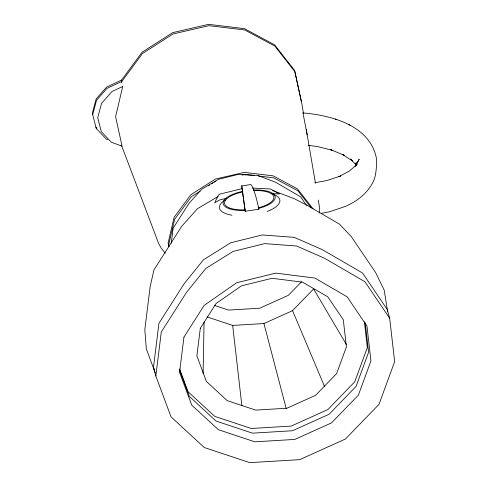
<?xml version="1.0" encoding="UTF-8"?>
<svg xmlns="http://www.w3.org/2000/svg" width="487" height="487" viewBox="0 0 487 487"><rect width="100%" height="100%" fill="white"/><g stroke="black" fill="none" stroke-linecap="round" stroke-linejoin="round"><path stroke-width="0.73" d="M203.109 373.608L204.071 322.017M356.667 164.697L356.849 162.573L356.953 163.875M153.478 367.332L158.945 323.319L184.123 283.769L203.481 259.766L230.741 242.757L262.377 234.947L294.288 237.352L322.333 249.654L362.584 273.055L387.329 309.61L389.685 318.279L394.659 361.664L378.989 404.38L345.399 439.043L299.688 459.655L249.758 462.65L204.248 447.516L171.022 416.866L155.834 376.001L153.478 367.332L154.525 370.15M171.278 243.177L173.129 228.281L188.889 203.517L201.612 189.309L218.626 179.246L238.046 174.456L257.708 175.46L275.429 182.156L300.625 196.809L306.493 205.465M155.834 376.001L161.3 331.988L186.478 292.437L205.837 268.434L233.096 251.426L264.733 243.616L296.644 246.014L324.689 258.323L364.933 281.723L389.685 318.279M319.204 213.062L319.716 209.033L318.352 200.035M121.531 82.863L121.872 81.414L142.472 53.527L173.055 33.962L208.966 25.683L244.736 29.963L274.924 46.137L294.927 71.759L301.709 102.915L303.486 113.301M92.707 114.573L96.536 100.273L106.957 88.427L121.872 81.414L121.513 80.081L142.113 52.194L172.696 32.629L208.606 24.35L244.377 28.63L274.565 44.804L294.568 70.426L301.343 101.582M357.628 162.226L359.223 159.231L355.12 166.347L357.056 164.338L349.489 170.992L338.982 176.617L340.596 175.99L327.24 180.44L314.705 182.795M321.511 213.3L329.376 211.821L345.307 206.427C357.994 201.003 369.316 191.872 374.473 178.772C376.311 172.124 376.816 165.014 376.39 158.141C369.87 125.415 331.653 115.358 302.957 112.923L307.175 134.814M301.538 281.742L288.395 295.305L259.772 308.21L228.513 310.091L214.268 305.349M207.036 316.897L232.683 325.426L263.942 323.551L292.559 310.645L313.598 288.943L346.47 344.619M200.108 191.166L191.257 196.827L174.656 219.296L168.63 245.04L168.952 246.519M208.32 185.912L209.587 185.103M211.48 183.885L212.746 183.082M214.006 182.272L215.905 181.061M218.176 196.425L197.527 208.631L181.694 226.321L153.971 269.883L150.221 286.167L144.822 329.62L146.331 348.881L155.237 372.829M121.513 80.081L106.592 87.094L96.176 98.94L92.341 113.24L96.225 128.465L106.391 139.16L107.797 139.672M242.076 188.633L219.978 194.088L218.432 195.031L214.688 202.823L219.46 200.005L226.723 198.209M241.948 175.058L244.839 174.389L254.451 175.539M241.729 185.937L250.671 184.573A34.821 4.267 80 0 1 258.883 209.197L245.229 211.279L241.729 185.937L245.229 211.279M252.51 188.067L270.522 188.986L279.495 193.984L271.162 193.558M258.147 175.977L273.664 177.834L297.989 190.874L311.345 207.973M308.168 145.357L317.554 146.55L332.122 150.252L330.813 149.704L344.626 155.444L342.903 154.72L352.375 160.917L350.628 159.012L356.326 165.324M272.708 190.52L294.057 198.586L306.25 204.802L339.439 224.099L351.249 236.548L375.684 272.635L384.194 290.167L387.329 309.61M348.692 124.587L350.415 125.311M335.281 119.023L336.584 119.571M302.957 112.923L303.504 113.319M95.86 127.131L96.876 128.203M313.104 208.923L297.447 188.871L273.122 175.837L244.297 172.386L215.357 179.058L190.715 194.824L174.115 217.293L168.088 243.043L168.892 246.732M165.209 253.203L161.051 247.877L158.738 243.768L121.44 145.229M356.21 164.691L355.327 162.938L356.332 165.537M258.207 207.852L258.883 209.191M292.559 310.645L324.445 386.264M179.648 369.018L188.116 391.798L214.737 416.361L251.213 428.487L291.22 426.082L327.854 409.567L354.773 381.79L367.326 347.56L364.386 321.858M179.587 370.126L189.382 396.467L216.009 421.024L252.479 433.156L292.492 430.752L329.121 414.236L356.04 386.459L368.598 352.229L365.22 322.747M263.942 323.551L286.204 408.508M306.286 129.621L315.466 183.209M387.415 310.359L387.585 311.857M232.683 325.426L241.893 405.866M253.289 190.581A24.825 9.247 -7.2 0 1 273.688 196.529A24.825 9.247 -7.2 0 1 258.506 207.815M245.071 209.83A24.825 9.247 -7.2 0 1 224.55 203.292A24.825 9.247 -7.2 0 1 242.922 191.884M253.526 190.033A26.237 9.77 -7.2 0 1 275.1 196.377A26.237 9.77 -7.2 0 1 258.725 208.326M244.839 210.378A26.237 9.77 -7.2 0 1 223.149 203.456A26.237 9.77 -7.2 0 1 242.623 191.397M273.146 194.27A30.474 11.353 -7.2 0 1 267.174 211.443M231.97 215.211A30.474 11.353 -7.2 0 1 225.128 199.993M183.946 337.114L179.563 372.385L191.738 405.135L218.365 429.692L254.835 441.825L294.842 439.42L331.477 422.905L358.395 395.127L370.954 360.897L366.967 326.126L347.134 296.833L314.882 278.077L275.788 273.104L236.609 282.777L204.12 305.416L183.946 337.114M200.303 328.299L196.882 355.857L206.391 381.443L227.192 400.631L255.687 410.109L286.946 408.234L315.57 395.328L336.602 373.626L346.409 346.878L343.298 319.716L327.8 296.827L302.604 282.174L272.056 278.29L241.449 285.845L216.064 303.535L200.303 328.299M122.694 86.491L115.626 116.679L122.03 146.118L111.413 142.265L101.247 131.569L97.729 117.677L101.558 103.378L111.98 91.532L122.694 86.491"/></g></svg>
